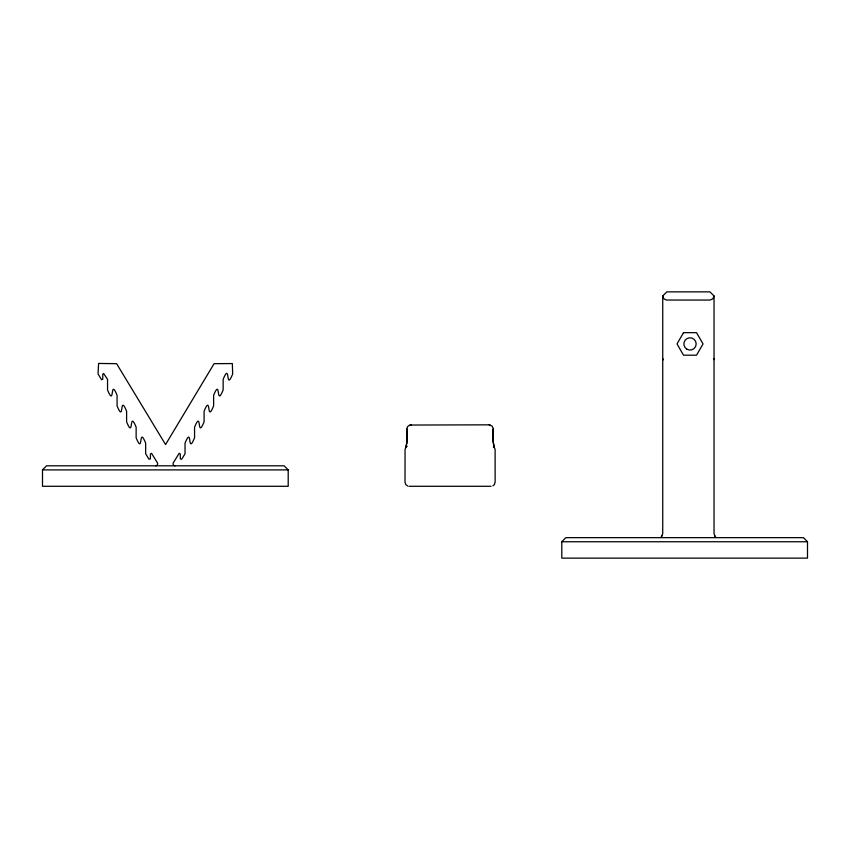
<?xml version="1.0" encoding="UTF-8"?>
<svg xmlns="http://www.w3.org/2000/svg" width="850" height="850" viewBox="0 0 850 850"><rect width="100%" height="100%" fill="white"/><g stroke="black" fill="none" stroke-linecap="round" stroke-linejoin="round"><path stroke-width="1.27" d="M494.275 447.419L493.297 442.659L493.202 428.304L492.054 426.041L489.154 424.841L409.732 425.043L407.692 426.53L406.959 428.304L406.863 442.659L405.875 447.419L406.725 446.112M493.212 441.224L493.255 428.942L493.287 442.467L494.254 447.376L493.425 446.112M714.043 358.519L713.734 359.646M714.043 295.959L712.842 298.86L709.952 300.061L666.506 300.05L663.935 298.86L662.734 295.959L666.836 291.869L709.952 291.869L714.043 295.959L714.043 533.556L715.009 536.191M406.778 446.239L405.896 447.376L406.874 442.467L406.906 428.942M406.279 446.388L405.992 447.238L406.725 446.282M406.172 446.877L405.046 449.427L405.025 482.194L405.811 484.606L407.851 486.094M661.768 536.191L662.734 533.556L662.734 295.959M42.5 469.901L46.548 465.811L284.144 465.811L288.203 469.901L288.203 486.285L42.5 486.285L42.5 469.901L288.203 469.901M561.797 541.747L565.856 537.657L803.452 537.657L807.5 541.747L807.5 558.131L561.797 558.131L561.797 541.747L807.5 541.747M661.226 536.733L661.959 536.021M492.894 485.839L494.349 484.606L495.136 482.194L495.114 449.427L493.871 446.388M409.126 486.285L491.034 486.285M663.34 359.805L662.734 358.519M714.829 536.021L715.551 536.733M175.1 465.811A2.051 2.051 0 0 1 173.347 462.708L179.18 453.305L180.264 453.932L180.327 459L181.794 459.149L185.034 453.719L185.034 443.137C192.546 424.681 187.064 456.227 194.565 437.771L194.565 427.189C202.077 408.733 196.584 440.279 204.096 421.823L204.096 411.241C211.597 392.785 206.114 424.331 213.626 405.875L213.626 395.293C221.127 376.837 215.645 408.382 223.146 389.927L223.146 379.344C230.658 360.899 225.165 392.434 232.677 373.979L232.337 363.556L214.083 363.683L165.559 444.561L116.609 363.683L98.589 363.439L98.058 373.979L101.564 379.706L102.744 379.27L102.797 374.202L103.604 373.522L107.546 379.344L107.546 389.927C115.058 408.382 109.576 376.837 117.077 395.293L117.077 405.875C124.589 424.331 119.096 392.785 126.608 411.241L126.608 421.823C134.109 440.279 128.626 408.733 136.138 427.189L136.138 437.771C143.639 456.227 138.157 424.681 145.658 443.137L145.658 453.719L148.899 459.149L150.376 459L150.439 453.932L151.512 453.305L157.356 462.708A2.051 2.051 0 0 1 155.593 465.811M683.517 332.658L677.014 343.921L683.517 355.194L696.522 355.194L703.035 343.921L696.522 332.658L683.517 332.658M410.996 424.841L410.391 424.894L410.996 424.841M489.791 424.894L489.154 424.841L489.77 424.894M686.949 349.244A6.141 6.141 0 0 0 696.171 343.921A6.141 6.141 0 0 0 686.949 338.608A6.141 6.141 0 0 0 686.949 349.244"/></g></svg>
